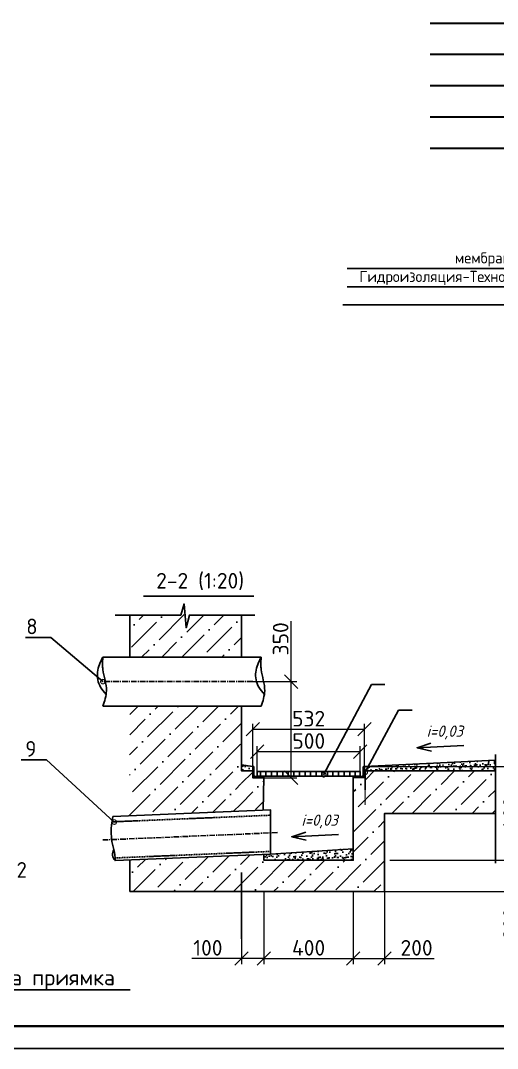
# Model space of a CAD drawing. Header units: millimetres. Extents: x 1601 to 14530, y 1157 to 12625.
# Drawn here: x 7323.8 to 7430.5, y 2825.6 to 3055.7 of the extents above; entities that cross this region are included whole.
import ezdxf
from ezdxf import colors
from ezdxf.entities.mleader import LeaderData, LeaderLine
from ezdxf.math import Vec2, Vec3

# ---------------------------------------------------------------- set-up
doc = ezdxf.new("R2010")
doc.units = ezdxf.units.MM
doc.linetypes.add('CENTER', pattern=[2, 1.25, -0.25, 0.25, -0.25])
doc.linetypes.add('HIDDEN', pattern=[0.375, 0.25, -0.125])
for name, color, linetype, lineweight in [('Основной', 1, 'Continuous', 60), ('Размеры на чертеже', 250, 'Continuous', 25), ('Тонкие', 5, 'Continuous', 30)]:
    doc.layers.add(name, color=color, linetype=linetype, lineweight=lineweight)
doc.styles.add('-ISOCPEUR-', font='isocpeur.TTF')
doc.styles.add('GOST', font='GOST Common.ttf')
doc.dimstyles.new('М 1 к 20', dxfattribs={"dimtxt": 3.5, "dimasz": 3, "dimexe": 1.25, "dimexo": 0, "dimtad": 1, "dimdec": 0, "dimlfac": 20, "dimzin": 0, "dimdsep": 46, "dimtxsty": 'GOST', "dimblk": 'OBLIQUE', "dimcen": 5, "dimadec": 8, "dimazin": 0, "dimtfac": 1, "dimtdec": 0, "dimtmove": 0, "dimatfit": 3, "dimldrblk": 'NONE', "dimfxl": 1.25, "dimtolj": 1, "dimtzin": 0, "dimlwd": 20, "dimlwe": 20, "dimarcsym": 1})
pattern_1 = [(45, (6125.8713, 2715.1915), (1.683798, 6.173926), [7.9375, -1.5875, 0, -1.5875])]
pattern_2 = [(82.5, (5957.4659, -7285.5295), (-1.12561055, 1.0543417), [0, -1.216, 0, -1.36, 0, -1.3]), (52.5, (5957.4659, -7285.5295), (-0.59531, 2.5975838), [0, -0.656, 0, -1.096, 0, -0.42]), (12.5, (5956.7701, -7286.2253), (1.75842342, 1.7648259), [0, -0.4, 0, -1.44, 0, -1.88]), (2.5, (5956.77, -7286.2253), (1.20403373, 2.1970103), [0, -0.2, 0, -0.944, 0, -1.08])]

# ---------------------------------------------------------------- blocks, each defined once
blk = doc.blocks.new('_DotSmall')
at = {"color": 0, "linetype": 'ByBlock', "const_width": 0.5}
blk.add_lwpolyline([(-0.0625, 0, 1), (0.0625, 0, 1)], format="xyb", close=True, dxfattribs=at)
blk = doc.blocks.new('_Oblique')
at = {"color": 0, "linetype": 'ByBlock', "lineweight": -2}
blk.add_line((-0.5, -0.5), (0.5, 0.5), dxfattribs=at)
blk = doc.blocks.new('*D362')
at = {"layer": 'Defpoints', "color": 0, "transparency": 16777216}
for p in [(7406.47, 2867.7), (7435.98, 2867.7), (7403.27, 2860.7)]:
    blk.add_point(p, dxfattribs=at)
at = {"layer": 'Размеры на чертеже', "color": 0, "lineweight": 20, "transparency": 16777216}
for p, q in [((7406.47, 2867.7), (7437.23, 2867.7)), ((7435.98, 2867.7), (7435.98, 2860.7)), ((7403.27, 2860.7), (7437.23, 2860.7)), ((7435.98, 2860.7), (7435.98, 2849.58))]:
    blk.add_line(p, q, dxfattribs=at)
at = {"layer": 'Размеры на чертеже', "color": 0, "lineweight": 20, "transparency": 16777216, "xscale": 3, "yscale": 3, "zscale": 3}
for p, rotation in [((7435.98, 2867.7), 90), ((7435.98, 2860.7), 270)]:
    blk.add_blockref('_Oblique', p, dxfattribs=dict(at, rotation=rotation))
at = {"layer": 'Размеры на чертеже', "color": 0, "transparency": 16777216, "insert": (7433.6, 2853.53), "char_height": 3.5, "attachment_point": 5, "rotation": 90, "style": '-ISOCPEUR-'}
blk.add_mtext('\\A1;200', dxfattribs=at)
blk = doc.blocks.new('_None')
blk = doc.blocks.new('*D363')
at = {"layer": 'Defpoints', "color": 0, "transparency": 16777216}
for p in [(7400.77, 2888.7), (7435.98, 2888.7), (7435.98, 2867.7)]:
    blk.add_point(p, dxfattribs=at)
at = {"layer": 'Размеры на чертеже', "color": 0, "lineweight": 20, "transparency": 16777216}
for p, q in [((7400.77, 2888.7), (7437.23, 2888.7)), ((7435.98, 2867.7), (7435.98, 2888.7)), ((7435.98, 2867.7), (7437.23, 2867.7))]:
    blk.add_line(p, q, dxfattribs=at)
at = {"layer": 'Размеры на чертеже', "color": 0, "lineweight": 20, "transparency": 16777216, "xscale": 3, "yscale": 3, "zscale": 3}
for p, rotation in [((7435.98, 2888.7), 90), ((7435.98, 2867.7), 270)]:
    blk.add_blockref('_Oblique', p, dxfattribs=dict(at, rotation=rotation))
at = {"layer": 'Размеры на чертеже', "color": 0, "transparency": 16777216, "insert": (7433.6, 2878.2), "char_height": 3.5, "attachment_point": 5, "rotation": 90, "style": '-ISOCPEUR-'}
blk.add_mtext('\\A1;400', dxfattribs=at)
blk = doc.blocks.new('*D364')
at = {"layer": 'Defpoints', "color": 0, "transparency": 16777216}
for p in [(7400.77, 2897.03), (7375.77, 2888.7), (7400.77, 2888.7)]:
    blk.add_point(p, dxfattribs=at)
at = {"layer": 'Размеры на чертеже', "color": 0, "lineweight": 20, "transparency": 16777216}
for p, q in [((7375.77, 2888.7), (7375.77, 2898.28)), ((7375.77, 2897.03), (7400.77, 2897.03)), ((7400.77, 2888.7), (7400.77, 2898.28))]:
    blk.add_line(p, q, dxfattribs=at)
at = {"layer": 'Размеры на чертеже', "color": 0, "lineweight": 20, "transparency": 16777216, "xscale": 3, "yscale": 3, "zscale": 3, "rotation": 180}
blk.add_blockref('_Oblique', (7375.77, 2897.03), dxfattribs=at)
at = {"layer": 'Размеры на чертеже', "color": 0, "lineweight": 20, "transparency": 16777216, "xscale": 3, "yscale": 3, "zscale": 3}
blk.add_blockref('_Oblique', (7400.77, 2897.03), dxfattribs=at)
at = {"layer": 'Размеры на чертеже', "color": 0, "transparency": 16777216, "insert": (7388.27, 2899.41), "char_height": 3.5, "attachment_point": 5, "style": '-ISOCPEUR-'}
blk.add_mtext('\\A1;532', dxfattribs=at)
blk = doc.blocks.new('*D365')
at = {"layer": 'Defpoints', "color": 0, "transparency": 16777216}
for p in [(7399.83, 2892.03), (7376.78, 2887.55), (7399.83, 2887.55)]:
    blk.add_point(p, dxfattribs=at)
at = {"layer": 'Размеры на чертеже', "color": 0, "lineweight": 20, "transparency": 16777216}
for p, q in [((7376.78, 2887.55), (7376.78, 2893.28)), ((7399.83, 2887.55), (7399.83, 2893.28)), ((7376.78, 2892.03), (7399.83, 2892.03))]:
    blk.add_line(p, q, dxfattribs=at)
at = {"layer": 'Размеры на чертеже', "color": 0, "lineweight": 20, "transparency": 16777216, "xscale": 3, "yscale": 3, "zscale": 3, "rotation": 180}
blk.add_blockref('_Oblique', (7376.78, 2892.03), dxfattribs=at)
at = {"layer": 'Размеры на чертеже', "color": 0, "lineweight": 20, "transparency": 16777216, "xscale": 3, "yscale": 3, "zscale": 3}
blk.add_blockref('_Oblique', (7399.83, 2892.03), dxfattribs=at)
at = {"layer": 'Размеры на чертеже', "color": 0, "transparency": 16777216, "insert": (7388.3, 2894.41), "char_height": 3.5, "attachment_point": 5, "style": '-ISOCPEUR-'}
blk.add_mtext('\\A1;500', dxfattribs=at)
blk = doc.blocks.new('*D366')
at = {"layer": 'Defpoints', "color": 0, "transparency": 16777216}
for p in [(7405.27, 2863.8), (7398.27, 2860.7), (7405.27, 2845.73)]:
    blk.add_point(p, dxfattribs=at)
at = {"layer": 'Размеры на чертеже', "color": 0, "lineweight": 20, "transparency": 16777216}
for p, q in [((7405.27, 2863.8), (7405.27, 2844.48)), ((7398.27, 2860.7), (7398.27, 2844.48)), ((7398.27, 2845.73), (7405.27, 2845.73)), ((7405.27, 2845.73), (7416.39, 2845.73))]:
    blk.add_line(p, q, dxfattribs=at)
at = {"layer": 'Размеры на чертеже', "color": 0, "lineweight": 20, "transparency": 16777216, "xscale": 3, "yscale": 3, "zscale": 3, "rotation": 180}
blk.add_blockref('_Oblique', (7398.27, 2845.73), dxfattribs=at)
at = {"layer": 'Размеры на чертеже', "color": 0, "lineweight": 20, "transparency": 16777216, "xscale": 3, "yscale": 3, "zscale": 3}
blk.add_blockref('_Oblique', (7405.27, 2845.73), dxfattribs=at)
at = {"layer": 'Размеры на чертеже', "color": 0, "transparency": 16777216, "insert": (7412.44, 2848.11), "char_height": 3.5, "attachment_point": 5, "style": '-ISOCPEUR-'}
blk.add_mtext('\\A1;200', dxfattribs=at)
blk = doc.blocks.new('*D367')
at = {"layer": 'Defpoints', "color": 0, "transparency": 16777216}
for p in [(7378.27, 2860.7), (7373.27, 2850.1), (7378.27, 2845.73)]:
    blk.add_point(p, dxfattribs=at)
at = {"layer": 'Размеры на чертеже', "color": 0, "lineweight": 20, "transparency": 16777216}
for p, q in [((7378.27, 2860.7), (7378.27, 2844.48)), ((7373.27, 2850.1), (7373.27, 2844.48)), ((7373.27, 2845.73), (7362.12, 2845.73)), ((7378.27, 2845.73), (7373.27, 2845.73))]:
    blk.add_line(p, q, dxfattribs=at)
at = {"layer": 'Размеры на чертеже', "color": 0, "lineweight": 20, "transparency": 16777216, "xscale": 3, "yscale": 3, "zscale": 3, "rotation": 180}
blk.add_blockref('_Oblique', (7373.27, 2845.73), dxfattribs=at)
at = {"layer": 'Размеры на чертеже', "color": 0, "lineweight": 20, "transparency": 16777216, "xscale": 3, "yscale": 3, "zscale": 3}
blk.add_blockref('_Oblique', (7378.27, 2845.73), dxfattribs=at)
at = {"layer": 'Размеры на чертеже', "color": 0, "transparency": 16777216, "insert": (7365.72, 2848.11), "char_height": 3.5, "attachment_point": 5, "style": '-ISOCPEUR-'}
blk.add_mtext('\\A1;100', dxfattribs=at)
blk = doc.blocks.new('*D368')
at = {"layer": 'Defpoints', "color": 0, "transparency": 16777216}
for p in [(7378.27, 2860.7), (7398.27, 2860.7), (7398.27, 2845.73)]:
    blk.add_point(p, dxfattribs=at)
at = {"layer": 'Размеры на чертеже', "color": 0, "lineweight": 20, "transparency": 16777216}
for p, q in [((7378.27, 2860.7), (7378.27, 2844.48)), ((7398.27, 2860.7), (7398.27, 2844.48)), ((7378.27, 2845.73), (7398.27, 2845.73))]:
    blk.add_line(p, q, dxfattribs=at)
at = {"layer": 'Размеры на чертеже', "color": 0, "lineweight": 20, "transparency": 16777216, "xscale": 3, "yscale": 3, "zscale": 3, "rotation": 180}
blk.add_blockref('_Oblique', (7378.27, 2845.73), dxfattribs=at)
at = {"layer": 'Размеры на чертеже', "color": 0, "lineweight": 20, "transparency": 16777216, "xscale": 3, "yscale": 3, "zscale": 3}
blk.add_blockref('_Oblique', (7398.27, 2845.73), dxfattribs=at)
at = {"layer": 'Размеры на чертеже', "color": 0, "transparency": 16777216, "insert": (7388.27, 2848.11), "char_height": 3.5, "attachment_point": 5, "style": '-ISOCPEUR-'}
blk.add_mtext('\\A1;400', dxfattribs=at)
blk = doc.blocks.new('*D369')
at = {"layer": 'Defpoints', "color": 0, "transparency": 16777216}
for p in [(7375.77, 2907.7), (7375.77, 2886.2), (7384.39, 2886.2)]:
    blk.add_point(p, dxfattribs=at)
at = {"layer": 'Размеры на чертеже', "color": 0, "lineweight": 20, "transparency": 16777216}
for p, q in [((7384.39, 2907.7), (7384.39, 2921.23)), ((7375.77, 2907.7), (7385.64, 2907.7)), ((7384.39, 2886.2), (7384.39, 2907.7)), ((7375.77, 2886.2), (7385.64, 2886.2))]:
    blk.add_line(p, q, dxfattribs=at)
at = {"layer": 'Размеры на чертеже', "color": 0, "lineweight": 20, "transparency": 16777216, "xscale": 3, "yscale": 3, "zscale": 3}
for p, rotation in [((7384.39, 2907.7), 90), ((7384.39, 2886.2), 270)]:
    blk.add_blockref('_Oblique', p, dxfattribs=dict(at, rotation=rotation))
at = {"layer": 'Размеры на чертеже', "color": 0, "transparency": 16777216, "insert": (7382.01, 2917.28), "char_height": 3.5, "attachment_point": 5, "rotation": 90, "style": '-ISOCPEUR-'}
blk.add_mtext('\\A1;350', dxfattribs=at)

msp = doc.modelspace()

# ---------------------------------------------------------------- hatches: boundary and pattern name
h = msp.add_hatch()
h.set_pattern_fill('ANSI36', color=256)
h.set_pattern_definition([(45, (1.0903, 8.5987), (1.683798, 6.1739261), [7.9375, -1.5875, 0, -1.5875])])
h.paths.add_polyline_path([(7360.8297, 2919.7465), (7360.3817, 2925.0845), (7359.6333, 2922.5917), (7348.2693, 2922.5917), (7348.2693, 2913.1793), (7373.2693, 2913.1793), (7373.2693, 2922.5917), (7361.6055, 2922.5917)])
h = msp.add_hatch()
h.set_pattern_fill('ANSI36', color=256)
h.set_pattern_definition(pattern_1)
h.paths.add_polyline_path([(7373.2693, 2902.2293), (7362.0176, 2902.2293), (7360.8478, 2902.2293), (7359.8072, 2902.2293), (7359.6333, 2902.2293), (7348.2693, 2902.2293), (7348.066, 2877.6424), (7373.066, 2878.687)])
h.paths.add_polyline_path([(7373.2693, 2868.8166), (7348.2693, 2867.7719), (7348.2693, 2860.7043), (7373.2693, 2860.7043)])
h = msp.add_hatch()
h.set_pattern_fill('AR-SAND', color=256, scale=0.8, angle=45, style=0)
h.set_pattern_definition(pattern_2)
h.paths.add_polyline_path([(7400.7693, 2888.7043), (7400.7693, 2887.7043), (7430.0974, 2887.7043), (7430.0974, 2890.0904)])
h.paths.add_polyline_path([(7373.2693, 2889.0715), (7373.2693, 2887.7043), (7375.7693, 2887.7043), (7375.7693, 2888.7043)])
h = msp.add_hatch()
h.set_pattern_fill('ANSI36', color=256)
h.set_pattern_definition(pattern_1)
h.paths.add_polyline_path([(7430.0974, 2878.2043), (7430.0974, 2887.7043), (7400.7693, 2887.7043), (7400.7693, 2886.2043), (7398.2693, 2886.2043), (7398.2693, 2867.7043), (7378.2693, 2867.7043), (7378.2693, 2869.0255), (7373.2693, 2868.8166), (7373.2693, 2862.7043), (7373.2693, 2860.7043), (7405.2693, 2860.7043), (7405.2693, 2878.2043)])
h.paths.add_polyline_path([(7378.2693, 2886.2043), (7375.7693, 2886.2043), (7375.7693, 2887.7043), (7373.2693, 2887.7043), (7373.066, 2878.687), (7378.066, 2878.8959)])
h = msp.add_hatch()
h.set_pattern_fill('ANSI31', color=256, scale=10, angle=45, style=0)
h.set_pattern_definition([(90, (5957.4659, -7285.5295), (-1.25, 2e-16), [])])
h.paths.add_polyline_path([(7376.7754, 2887.5543), (7376.7754, 2886.5543), (7399.8315, 2886.5543), (7399.8315, 2887.5543)])
h = msp.add_hatch()
h.set_pattern_fill('AR-SAND', color=256, scale=0.8, angle=45, style=0)
h.set_pattern_definition(pattern_2)
h.paths.add_polyline_path([(7398.2693, 2867.7043), (7398.2693, 2870.3037), (7379.7693, 2869.0882), (7378.2693, 2869.0255), (7378.2693, 2867.7043)])

# ---------------------------------------------------------------- linework, layer by layer
for p, q in [((7348.2693, 2913.1793), (7348.2693, 2922.5917)), ((7373.2693, 2913.1793), (7373.2693, 2922.5917)), ((7342.2229, 2913.1793), (7377.6503, 2913.1793)), ((7342.2229, 2902.2293), (7377.6503, 2902.2293)), ((7412.5416, 2892.8929), (7415.7438, 2892.149)), ((7400.7693, 2888.7043), (7430.0974, 2890.0904)), ((7430.0974, 2891.3961), (7430.0974, 2867.06)), ((7375.7693, 2888.7043), (7373.2693, 2889.0715)), ((7387.6301, 2874.03), (7384.5128, 2872.9637)), ((7379.7693, 2869.0882), (7398.2693, 2870.3037))]:
    msp.add_line(p, q)
at = {"color": 9, "linetype": 'CENTER'}
for p, q in [((7375.7693, 2907.7043), (7342.2229, 2907.7043)), ((7381.2895, 2873.9021), (7342.172, 2872.2553))]:
    msp.add_line(p, q, dxfattribs=at)
at = {"color": 12}
for p, q in [((7400.7693, 2887.7043), (7430.0974, 2887.7043)), ((7348.2693, 2860.7043), (7403.2693, 2860.7043))]:
    msp.add_line(p, q, dxfattribs=at)
at = {"linetype": 'HIDDEN', "ltscale": 0.5}
msp.add_line((7400.9521, 2887.4164), (7400.9521, 2880.0075), dxfattribs=at)
at = {"color": 9, "linetype": 'HIDDEN'}
for p, q in [((7379.7052, 2877.791), (7344.3986, 2876.3156)), ((7379.7443, 2869.6877), (7344.9074, 2868.2319))]:
    msp.add_line(p, q, dxfattribs=at)
msp.add_lwpolyline([(7191.0803, 3245.5891), (7785.0803, 3245.5891), (7785.0803, 2825.5891), (7191.0803, 2825.5891)], close=True)
at = {"const_width": 0.5}
msp.add_lwpolyline([(7211.0803, 3240.5891), (7780.0803, 3240.5891), (7780.0803, 2830.5891), (7211.0803, 2830.5891)], close=True, dxfattribs=at)
at = {"color": 0, "lineweight": 25, "ltscale": 100}
msp.add_lwpolyline([(7395.9393, 2992.018), (7454.2996, 2992.018), (7454.2996, 2992.018), (7474.0832, 2992.018)], dxfattribs=at)
for points in [[(7344.9767, 2922.5917), (7359.6333, 2922.5917), (7360.3817, 2925.0845), (7360.8297, 2919.7465), (7361.6055, 2922.5917), (7376.2017, 2922.5917)], [(7415.6589, 2893.9592), (7412.5416, 2892.8929), (7423.0001, 2893.3872)], [(7387.715, 2872.2198), (7384.5128, 2872.9637), (7394.9713, 2873.458)], [(7348.2693, 2860.7043), (7348.2693, 2867.7719)]]:
    msp.add_lwpolyline(points)
at = {"color": 12}
for points in [[(7373.2693, 2902.2293), (7373.2693, 2887.7043), (7375.7693, 2887.7043)], [(7430.0974, 2878.2043), (7405.2693, 2878.2043), (7405.2693, 2860.7043)]]:
    msp.add_lwpolyline(points, dxfattribs=at)
at = {"color": 5}
for points in [[(7376.0193, 2886.7293), (7376.0193, 2888.6143, 0.41421356), (7375.9293, 2888.7043), (7375.7693, 2888.7043), (7375.7693, 2886.2043), (7378.2693, 2886.2043)], [(7400.5193, 2886.7293), (7400.5193, 2888.6143, -0.41421356), (7400.6093, 2888.7043), (7400.7693, 2888.7043), (7400.7693, 2886.2043), (7398.2693, 2886.2043)]]:
    msp.add_lwpolyline(points, format="xyb", dxfattribs=at)
at = {"color": 12}
for points in [[(7376.0193, 2886.7293, 0.41421356), (7376.2943, 2886.4543), (7378.1793, 2886.4543, -0.41421356), (7378.2693, 2886.3643), (7378.2693, 2886.2043), (7378.066, 2878.8959)], [(7378.2693, 2869.0255), (7378.2693, 2867.7043), (7398.2693, 2867.7043), (7398.2693, 2886.2043), (7398.2693, 2886.3643, -0.41421356), (7398.3593, 2886.4543), (7400.2443, 2886.4543, 0.41421356), (7400.5193, 2886.7293)]]:
    msp.add_lwpolyline(points, format="xyb", dxfattribs=at)
msp.add_lwpolyline([(7399.8315, 2887.5543), (7399.8315, 2886.5543), (7376.7754, 2886.5543), (7376.7754, 2887.5543)], close=True, dxfattribs=at)
msp.add_lwpolyline([(7344.4699, 2877.4921), (7379.7766, 2878.9674), (7379.7693, 2869.0882), (7344.9324, 2867.6325, -0.30947453), (7344.6509, 2870.1229, -0.13422264)], format="xyb", close=True)
msp.add_arc((7338.2555, 2868.1388), 6.6961, 355.663531, 17.235968)
for points in [[(7342.2229, 2913.1793), (7341.0091, 2909.8481), (7341.7037, 2906.4806), (7342.9445, 2904.8505)], [(7342.2229, 2902.2293), (7343.0168, 2905.6439), (7342.217, 2910.4388), (7342.1506, 2911.4531), (7342.2229, 2913.1793)], [(7377.6503, 2913.1793), (7376.4365, 2909.8481), (7377.1311, 2906.4806), (7378.3719, 2904.8505)], [(7377.6503, 2902.2293), (7378.4442, 2905.6439), (7377.6444, 2910.4388), (7377.578, 2911.4531), (7377.6503, 2913.1793)]]:
    msp.add_spline(points, degree=3)
at = {"layer": 'Размеры на чертеже'}
for p, q in [((7461.4943, 3000.1579), (7396.8739, 3000.1579)), ((7461.4943, 2996.088), (7396.8739, 2996.088)), ((7373.2693, 2864.9705), (7373.2693, 2850.0957))]:
    msp.add_line(p, q, dxfattribs=at)
at = {"layer": 'Тонкие', "lineweight": 30}
for p, q in [((7503.9536, 3055.0504), (7415.4647, 3055.0504)), ((7503.9536, 3048.0504), (7415.4647, 3048.0504)), ((7503.9536, 3041.0504), (7415.4647, 3041.0504)), ((7503.9536, 3034.0504), (7415.4647, 3034.0504)), ((7503.9536, 3027.0504), (7415.4647, 3027.0504))]:
    msp.add_line(p, q, dxfattribs=at)

# ---------------------------------------------------------------- texts
at = {"style": 'GOST', "oblique": 15}
for p in [(7414.6967, 2895.3734), (7386.6679, 2875.4442)]:
    msp.add_text('i=0,03', height=2.5, dxfattribs=at).set_placement(p)
at = {"insert": (7461.4943, 3003.8194), "char_height": 2.5, "attachment_point": 3, "style": 'GOST'}
msp.add_mtext_dynamic_manual_height_columns('мембрана Planter Standart\\PГидроизоляция-Техноэласт ЭПП - 2 слоя', width=81.528747, gutter_width=625, heights=[0], dxfattribs=at)

# ---------------------------------------------------------------- dimensions: what is measured, and where the dimension line sits
at = {"layer": 'Размеры на чертеже'}
for base, p1, p2, text, picture, middle in [((7384.3895, 2886.2043), (7375.7693, 2907.7043), (7375.7693, 2886.2043), '350', '*D369', (7384.3895, 2917.2843)), ((7435.9759, 2867.7043), (7403.2693, 2860.7043), (7406.4736, 2867.7043), '200', '*D362', (7435.9759, 2853.5293))]:
    dim = msp.add_linear_dim(base=base, p1=p1, p2=p2, angle=90, text=text, dimstyle='М 1 к 20', override={"dimtxsty": '-ISOCPEUR-'}, dxfattribs=at)
    dim.commit()
    dim.dimension.update_dxf_attribs({"geometry": picture, "text_midpoint": middle, "dimtype": 160})
for base, p1, p2, text, picture, middle in [((7400.7693, 2897.0309), (7375.7693, 2888.7043), (7400.7693, 2888.7043), '532', '*D364', (7388.2693, 2899.4059)), ((7399.8315, 2892.0324), (7376.7754, 2887.5543), (7399.8315, 2887.5543), '500', '*D365', (7388.3035, 2894.4074)), ((7398.2693, 2845.7312), (7378.2693, 2860.7043), (7398.2693, 2860.7043), '400', '*D368', (7388.2693, 2848.1062))]:
    dim = msp.add_linear_dim(base=base, p1=p1, p2=p2, text=text, dimstyle='М 1 к 20', override={"dimtxsty": '-ISOCPEUR-'}, dxfattribs=at)
    dim.commit()
    dim.dimension.update_dxf_attribs({"geometry": picture, "text_midpoint": middle})
dim = msp.add_linear_dim(base=(7435.9759, 2888.7043), p1=(7435.9759, 2867.7043), p2=(7400.7693, 2888.7043), angle=90, text='400', dimstyle='М 1 к 20', override={"dimtxsty": '-ISOCPEUR-'}, dxfattribs=at)
dim.commit()
dim.dimension.update_dxf_attribs({"geometry": '*D363', "text_midpoint": (7433.6009, 2878.2043)})
for base, p1, p2, text, picture, middle in [((7405.2693, 2845.7312), (7398.2693, 2860.7043), (7405.2693, 2863.8004), '200', '*D366', (7412.4443, 2845.7312)), ((7378.2693, 2845.7312), (7373.2693, 2850.0957), (7378.2693, 2860.7043), '100', '*D367', (7365.7194, 2845.7312))]:
    dim = msp.add_linear_dim(base=base, p1=p1, p2=p2, text=text, dimstyle='М 1 к 20', override={"dimtxsty": '-ISOCPEUR-'}, dxfattribs=at)
    dim.commit()
    dim.dimension.update_dxf_attribs({"geometry": picture, "text_midpoint": middle, "dimtype": 160})

# ---------------------------------------------------------------- leaders
ml = msp.add_multileader_mtext('Standard', dxfattribs=at)
ml.set_content('8', color=256, style='GOST')
ml.set_leader_properties()
ml.set_arrow_properties(name='DOTSMALL')
ml.build(insert=Vec2(0, 0))
ml.multileader.update_dxf_attribs({"text_left_attachment_type": 6, "text_right_attachment_type": 6, "dogleg_length": 1, "arrow_head_size": 2})
ctx = ml.context
ctx.base_point, ctx.char_height, ctx.arrow_head_size, ctx.plane_origin = Vec3(7323.8409, 2917.608), 3.5, 2, Vec3(7341.465, 2926.2101)
ctx.left_attachment, ctx.right_attachment, ctx.text_align_type = 6, 6, 2
notes = []
notes.append((ctx, [(0, (1, 1, 0), (7330.5909, 2917.608), (-1, 0), 1, [(0, [(7342.2229, 2907.7043)], 0, [])])]))
ctx.mtext.insert, ctx.mtext.alignment, ctx.mtext.flow_direction = Vec3(7327.5909, 2921.808), 3, 5
ml = msp.add_multileader_mtext('Standard', dxfattribs=at)
ml.set_content('', color=256, style='GOST')
ml.set_leader_properties()
ml.set_arrow_properties(name='DOTSMALL')
ml.build(insert=Vec2(0, 0))
ml.multileader.update_dxf_attribs({"text_left_attachment_type": 5, "text_right_attachment_type": 5, "dogleg_length": 1, "arrow_head_size": 2})
ctx = ml.context
ctx.base_point, ctx.char_height, ctx.arrow_head_size, ctx.plane_origin = Vec3(7403.3345, 2907.0872), 3.5, 2, Vec3(7431.4444, 2921.5049)
ctx.left_attachment, ctx.right_attachment = 5, 5
notes.append((ctx, [(0, (1, 1, 0), (7402.3345, 2907.0872), (1, 0), 1, [(0, [(7391.6338, 2886.8505)], 0, [])])]))
ctx.mtext.insert, ctx.mtext.flow_direction = Vec3(7405.3345, 2911.2872), 5
ml = msp.add_multileader_mtext('Standard', dxfattribs=at)
ml.set_content('', color=256, style='GOST')
ml.set_leader_properties()
ml.set_arrow_properties(name='DOTSMALL')
ml.build(insert=Vec2(0, 0))
ml.multileader.update_dxf_attribs({"text_left_attachment_type": 5, "text_right_attachment_type": 5, "dogleg_length": 1, "arrow_head_size": 2})
ctx = ml.context
ctx.base_point, ctx.char_height, ctx.arrow_head_size, ctx.plane_origin = Vec3(7409.4256, 2901.3288), 3.5, 2, Vec3(7409.1607, 2897.6664)
ctx.left_attachment, ctx.right_attachment = 5, 5
notes.append((ctx, [(1, (1, 1, 0), (7408.4256, 2901.3288), (1, 0), 1, [(0, [(7400.9521, 2887.4164)], 0, [])])]))
ctx.mtext.insert, ctx.mtext.rotation, ctx.mtext.flow_direction = Vec3(7411.4256, 2905.5288), 6.28318531, 5
ml = msp.add_multileader_mtext('Standard', dxfattribs=at)
ml.set_content('9', color=256, style='GOST')
ml.set_leader_properties()
ml.set_arrow_properties(name='DOTSMALL')
ml.build(insert=Vec2(0, 0))
ml.multileader.update_dxf_attribs({"text_left_attachment_type": 6, "text_right_attachment_type": 6, "dogleg_length": 1, "arrow_head_size": 2})
ctx = ml.context
ctx.base_point, ctx.char_height, ctx.arrow_head_size, ctx.plane_origin = Vec3(7322.8663, 2890.1926), 3.5, 2, Vec3(7344.0211, 2894.767)
ctx.left_attachment, ctx.right_attachment = 6, 6
notes.append((ctx, [(0, (1, 1, 0), (7329.6163, 2890.1926), (-1, 0), 1, [(0, [(7344.779, 2876.2611)], 0, [])])]))
ctx.mtext.insert, ctx.mtext.flow_direction = Vec3(7324.8663, 2894.3926), 5
for ctx, leaders in notes:
    for number, flags, end, landing, length, lines in leaders:
        leader = LeaderData()
        leader.index, (leader.has_last_leader_line, leader.has_dogleg_vector, leader.attachment_direction) = number, flags
        leader.last_leader_point, leader.dogleg_vector, leader.dogleg_length = Vec3(end), Vec3(landing), length
        for number, points, colour, breaks in lines:
            line = LeaderLine()
            line.index, line.vertices, line.color, line.breaks = number, Vec3.list(points), colors.encode_raw_color(colour), breaks
            leader.lines.append(line)
        ctx.leaders.append(leader)

# ---------------------------------------------------------------- next in the draw order: texts
at = {"layer": 'Основной', "char_height": 3.5, "attachment_point": 1, "bg_fill": 3, "box_fill_scale": 1.5, "bg_fill_color": 256, "bg_fill_transparency": 0}
for s, width, gutter_width, insert, style in [('\\pi1.95141;{\\C0;2-2 (1:20)}', 23.15282, 5, (7352.1989, 2932.0297), '-ISOCPEUR-'), ('{\\C256;\\c0;2}', 2.554097, 1, (7322.9164, 2867.3072), 'GOST')]:
    msp.add_mtext_dynamic_manual_height_columns(s, width=width, gutter_width=gutter_width, heights=[0], dxfattribs=dict(at, insert=insert, style=style))

# ---------------------------------------------------------------- next in the draw order: linework, layer by layer
msp.add_lwpolyline([(7351.3086, 2926.825), (7375.994, 2926.825)])

# ---------------------------------------------------------------- next in the draw order: leaders
ml = msp.add_multileader_mtext('Standard')
ml.set_content('Решетка приямка', color=256, style='-ISOCPEUR-')
ml.set_leader_properties()
ml.set_arrow_properties(name='DOTSMALL')
ml.build(insert=Vec2(0, 0))
ml.multileader.update_dxf_attribs({"text_left_attachment_type": 5, "text_right_attachment_type": 5, "dogleg_length": 1, "arrow_head_size": 2})
ctx = ml.context
ctx.base_point, ctx.char_height, ctx.arrow_head_size, ctx.plane_origin = Vec3(7304.3266, 2838.6746), 3.5, 2, Vec3(7284.3137, 2868.9067)
ctx.left_attachment, ctx.right_attachment = 5, 5
notes = []
notes.append((ctx, [(0, (1, 1, 0), (7303.3266, 2838.6746), (1, 0), 1, [(0, [(7284.3137, 2868.9067)], 0, [])])]))
ctx.mtext.insert, ctx.mtext.flow_direction = Vec3(7306.3266, 2843.2246), 5
for ctx, leaders in notes:
    for number, flags, end, landing, length, lines in leaders:
        leader = LeaderData()
        leader.index, (leader.has_last_leader_line, leader.has_dogleg_vector, leader.attachment_direction) = number, flags
        leader.last_leader_point, leader.dogleg_vector, leader.dogleg_length = Vec3(end), Vec3(landing), length
        for number, points, colour, breaks in lines:
            line = LeaderLine()
            line.index, line.vertices, line.color, line.breaks = number, Vec3.list(points), colors.encode_raw_color(colour), breaks
            leader.lines.append(line)
        ctx.leaders.append(leader)

doc.saveas('drawing.dxf')
